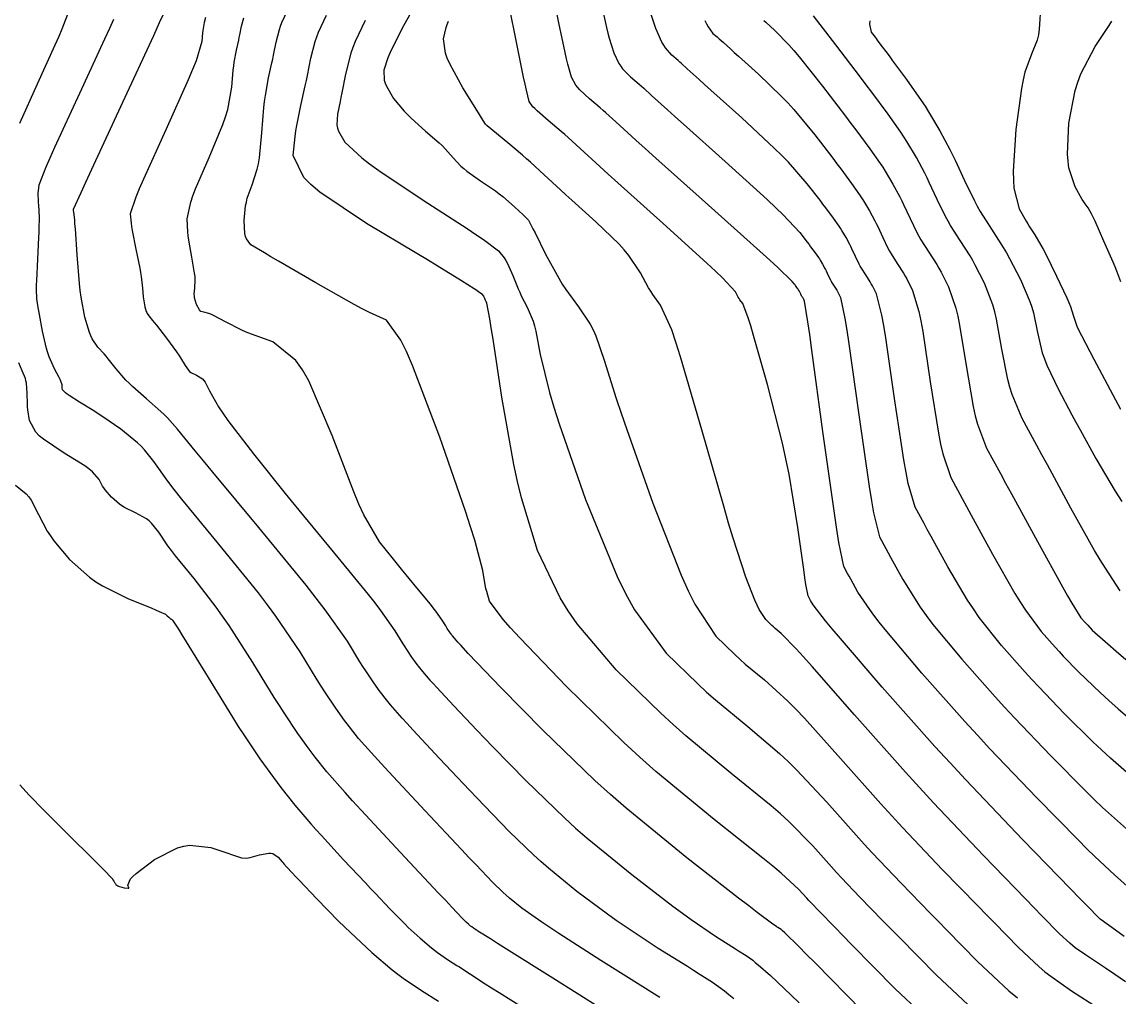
# Model space of a CAD drawing. Header units: metres. Extents: x 837475 to 838479, y 1189012 to 1191015.
# Drawn here: x 837570.4 to 837641.3, y 1189775.1 to 1189838.2 of the extents above; entities that cross this region are included whole.
import ezdxf

# ---------------------------------------------------------------- set-up
doc = ezdxf.new("R2010")
doc.units = ezdxf.units.M
doc.header["$LTSCALE"] = 0.3
doc.layers.add('COTAS 10', color=1, linetype='Continuous')
doc.layers.add('COTAS INT', color=252, linetype='Continuous')

msp = doc.modelspace()

# ---------------------------------------------------------------- linework, layer by layer
at = {"layer": 'COTAS 10'}
for points, elevation in [([(837641.872, 1189782.255), (837641.043, 1189782.972), (837639.777, 1189784.158), (837639.267, 1189784.66), (837638.688, 1189785.238), (837636.024, 1189787.953), (837632.991, 1189791.142), (837632.179, 1189792.019), (837631.38, 1189792.892), (837628.595, 1189796.024), (837626.315, 1189798.721), (837625.834, 1189799.321), (837625.418, 1189799.856), (837624.455, 1189801.258), (837623.988, 1189802.115), (837623.884, 1189802.307), (837623.79, 1189802.479), (837623.544, 1189802.937), (837623.23, 1189804.475), (837623.094, 1189805.329), (837622.937, 1189806.368), (837622.196, 1189811.666), (837621.479, 1189816.919), (837621.338, 1189817.929), (837621.222, 1189818.748), (837621.012, 1189820.1), (837620.964, 1189820.193), (837620.951, 1189820.218), (837620.937, 1189820.241), (837620.886, 1189820.321), (837620.836, 1189820.399), (837620.81, 1189820.445), (837620.767, 1189820.533), (837620.726, 1189820.622), (837620.715, 1189820.646), (837620.703, 1189820.67), (837620.659, 1189820.752), (837620.61, 1189820.834), (837620.595, 1189820.858), (837620.578, 1189820.883), (837620.513, 1189820.976), (837620.424, 1189821.095), (837620.392, 1189821.137), (837620.358, 1189821.182), (837620.211, 1189821.373), (837619.28, 1189822.259), (837618.752, 1189822.741), (837618.106, 1189823.325), (837614.797, 1189826.294), (837611.398, 1189829.334), (837610.696, 1189829.964), (837610.098, 1189830.503), (837608.8, 1189831.685), (837608.16, 1189832.271), (837607.976, 1189832.434), (837607.789, 1189832.597), (837607.089, 1189833.188), (837606.474, 1189833.762), (837606.341, 1189833.915), (837606.223, 1189834.064), (837605.931, 1189834.581), (837605.693, 1189835.423), (837605.608, 1189835.777), (837605.516, 1189836.184), (837605.119, 1189838.092), (837604.738, 1189839.968)], 1670), ([(837611.641, 1189775.054), (837611.128, 1189775.375), (837610.544, 1189775.741), (837607.837, 1189777.445), (837605.12, 1189779.181), (837604.53, 1189779.568), (837604.011, 1189779.915), (837602.72, 1189780.829), (837601.924, 1189781.481), (837601.716, 1189781.663), (837601.514, 1189781.845), (837600.829, 1189782.506), (837599.764, 1189783.619), (837599.322, 1189784.085), (837598.817, 1189784.62), (837596.461, 1189787.123), (837594.117, 1189789.637), (837593.618, 1189790.179), (837593.186, 1189790.653), (837592.169, 1189791.81), (837591.583, 1189792.548), (837591.422, 1189792.759), (837591.262, 1189792.972), (837590.687, 1189793.766), (837589.986, 1189794.817), (837589.746, 1189795.193), (837589.486, 1189795.605), (837588.379, 1189797.401), (837586.823, 1189799.71), (837586.279, 1189800.446), (837585.686, 1189801.223), (837583.137, 1189804.381), (837580.744, 1189807.286), (837580.25, 1189807.904), (837579.829, 1189808.441), (837578.916, 1189809.709), (837578.322, 1189810.481), (837578.103, 1189810.705), (837577.859, 1189810.934), (837576.78, 1189811.8), (837575.622, 1189812.615), (837575.328, 1189812.812), (837575.046, 1189812.997), (837574.125, 1189813.563), (837573.442, 1189813.98), (837573.31, 1189814.071), (837573.202, 1189814.151), (837573.018, 1189814.353), (837573, 1189814.485), (837572.994, 1189814.557), (837572.99, 1189814.686), (837572.917, 1189814.92), (837572.87, 1189815.023), (837572.811, 1189815.142), (837572.505, 1189815.707), (837572.154, 1189816.491), (837572.067, 1189816.747), (837571.984, 1189817.021), (837571.723, 1189818.152), (837571.527, 1189819.228), (837571.485, 1189819.467), (837571.448, 1189819.68), (837571.361, 1189820.237), (837571.338, 1189820.87), (837571.342, 1189821.131), (837571.351, 1189821.429), (837571.419, 1189822.817), (837571.495, 1189824.219), (837571.508, 1189824.527), (837571.519, 1189824.799), (837571.528, 1189825.489), (837571.511, 1189825.939), (837571.505, 1189826.06), (837571.497, 1189826.179), (837571.463, 1189826.596), (837571.446, 1189826.999), (837571.449, 1189827.11), (837571.456, 1189827.221), (837571.509, 1189827.619), (837571.957, 1189828.77), (837572.213, 1189829.356), (837572.526, 1189830.057), (837574.135, 1189833.555), (837575.751, 1189837.051), (837576.07, 1189837.751), (837576.332, 1189838.335)], 1650), ([(837632.243, 1189773.952), (837629.53, 1189776.492), (837627.126, 1189778.938), (837626.567, 1189779.508), (837626.053, 1189780.033), (837624.581, 1189781.542), (837623.402, 1189782.785), (837623.073, 1189783.142), (837622.743, 1189783.505), (837621.542, 1189784.859), (837619.995, 1189786.426), (837619.447, 1189786.923), (837618.847, 1189787.446), (837616.246, 1189789.563), (837613.319, 1189791.983), (837612.514, 1189792.698), (837611.711, 1189793.432), (837608.826, 1189796.246), (837606.299, 1189799.218), (837605.721, 1189800.052), (837605.195, 1189800.891), (837603.735, 1189803.963), (837602.702, 1189807.371), (837602.446, 1189808.422), (837602.202, 1189809.519), (837601.429, 1189813.871), (837600.862, 1189817.637), (837600.748, 1189818.365), (837600.654, 1189818.956), (837600.469, 1189819.954), (837600.41, 1189820.068), (837600.394, 1189820.101), (837600.378, 1189820.136), (837600.325, 1189820.266), (837600.273, 1189820.387), (837600.258, 1189820.414), (837600.243, 1189820.44), (837600.186, 1189820.511), (837599.94, 1189820.683), (837599.806, 1189820.772), (837599.642, 1189820.879), (837598.812, 1189821.415), (837597.253, 1189822.377), (837596.629, 1189822.754), (837595.923, 1189823.178), (837592.68, 1189825.105), (837589.651, 1189827.143), (837589.079, 1189827.636), (837588.623, 1189828.099), (837587.939, 1189829.513), (837588.057, 1189830.749), (837588.107, 1189831.099), (837588.163, 1189831.451), (837588.426, 1189832.753), (837588.715, 1189834.027), (837588.787, 1189834.363), (837588.856, 1189834.691), (837589.078, 1189835.814), (837589.355, 1189836.894), (837589.459, 1189837.195), (837589.575, 1189837.497), (837590.092, 1189838.593)], 1660), ([(837641.422, 1189801.347), (837640.457, 1189802.81), (837640.125, 1189803.359), (837639.765, 1189803.971), (837638.233, 1189806.704), (837636.707, 1189809.504), (837636.351, 1189810.159), (837636.025, 1189810.761), (837635.086, 1189812.502), (837634.428, 1189814.043), (837634.277, 1189814.519), (837634.141, 1189815.016), (837633.764, 1189816.993), (837633.419, 1189818.933), (837633.302, 1189819.409), (837633.177, 1189819.857), (837632.648, 1189821.252), (837632.048, 1189822.416), (837631.878, 1189822.718), (837631.705, 1189823.013), (837631.067, 1189824.006), (837630.445, 1189824.984), (837630.282, 1189825.269), (837630.124, 1189825.561), (837629.589, 1189826.664), (837629.073, 1189827.777), (837628.927, 1189828.075), (837628.78, 1189828.369), (837628.238, 1189829.391), (837627.623, 1189830.424), (837627.429, 1189830.725), (837627.226, 1189831.032), (837626.409, 1189832.194), (837625.352, 1189833.612), (837624.998, 1189834.08), (837624.617, 1189834.582), (837623.019, 1189836.668), (837621.576, 1189838.543)], 1680)]:
    msp.add_lwpolyline(points, dxfattribs=dict(at, elevation=elevation))
at = {"layer": 'COTAS INT'}
for points, elevation in [([(837595.936, 1189839.441), (837595.076, 1189837.898), (837594.34, 1189836.457), (837594.19, 1189836.13), (837594.063, 1189835.834), (837593.799, 1189835.027), (837593.827, 1189834.382), (837593.884, 1189834.188), (837593.963, 1189833.988), (837594.427, 1189833.209), (837595.112, 1189832.385), (837595.33, 1189832.156), (837595.561, 1189831.927), (837596.495, 1189831.095), (837597.386, 1189830.323), (837597.588, 1189830.131), (837597.772, 1189829.949), (837598.275, 1189829.369), (837598.779, 1189828.826), (837598.963, 1189828.666), (837599.166, 1189828.502), (837600.058, 1189827.876), (837601.012, 1189827.222), (837601.254, 1189827.04), (837601.485, 1189826.859), (837602.24, 1189826.2), (837602.798, 1189825.666), (837602.992, 1189825.481), (837603.136, 1189825.343), (837603.147, 1189825.333), (837603.15, 1189825.33), (837603.153, 1189825.328), (837603.162, 1189825.32), (837603.336, 1189824.98), (837603.442, 1189824.769), (837603.574, 1189824.507), (837604.261, 1189823.137), (837605.107, 1189821.578), (837605.339, 1189821.197), (837605.57, 1189820.837), (837606.395, 1189819.721), (837607.148, 1189818.599), (837607.333, 1189818.235), (837607.508, 1189817.849), (837608.057, 1189816.263), (837608.832, 1189813.791), (837609.151, 1189812.846), (837609.514, 1189811.788), (837611.2, 1189807.024), (837613.028, 1189802.357), (837613.482, 1189801.359), (837613.912, 1189800.49), (837615.276, 1189798.413), (837616.495, 1189797.223), (837616.835, 1189796.913), (837617.175, 1189796.611), (837618.413, 1189795.587), (837619.924, 1189794.219), (837620.437, 1189793.699), (837620.991, 1189793.118), (837623.335, 1189790.509), (837625.932, 1189787.58), (837626.645, 1189786.796), (837627.357, 1189786.024), (837629.907, 1189783.335), (837632.207, 1189780.97), (837632.76, 1189780.402), (837633.278, 1189779.872), (837634.845, 1189778.272), (837636.181, 1189777.022), (837636.552, 1189776.712), (837636.924, 1189776.418), (837638.272, 1189775.485), (837640.01, 1189774.361)], 1664), ([(837641.679, 1189778.995), (837641.111, 1189779.397), (837640.182, 1189780.059), (837640.133, 1189780.104), (837640.119, 1189780.116), (837640.106, 1189780.128), (837640.059, 1189780.168), (837639.275, 1189780.969), (837638.797, 1189781.46), (837638.205, 1189782.068), (837635.128, 1189785.237), (837631.41, 1189789.145), (837630.416, 1189790.219), (837629.436, 1189791.29), (837626.024, 1189795.128), (837623.322, 1189798.264), (837622.79, 1189798.892), (837622.352, 1189799.415), (837621.553, 1189800.439), (837621.39, 1189800.737), (837621.354, 1189800.804), (837621.321, 1189800.864), (837621.235, 1189801.024), (837621.097, 1189801.772), (837621.032, 1189802.203), (837620.955, 1189802.731), (837620.578, 1189805.449), (837620.002, 1189808.905), (837619.799, 1189809.9), (837619.577, 1189810.911), (837618.617, 1189814.696), (837617.71, 1189817.867), (837617.522, 1189818.491), (837617.36, 1189819.004), (837617.003, 1189819.939), (837616.821, 1189820.184), (837616.771, 1189820.264), (837616.719, 1189820.348), (837616.533, 1189820.691), (837615.704, 1189821.598), (837615.247, 1189822.037), (837614.693, 1189822.558), (837611.87, 1189825.12), (837608.937, 1189827.745), (837608.313, 1189828.307), (837607.77, 1189828.797), (837606.489, 1189829.969), (837605.716, 1189830.675), (837605.494, 1189830.872), (837605.268, 1189831.069), (837604.424, 1189831.782), (837603.709, 1189832.405), (837603.564, 1189832.545), (837603.443, 1189832.671), (837603.198, 1189833.01), (837603.016, 1189833.748), (837602.934, 1189834.125), (837602.838, 1189834.578), (837602.379, 1189836.841), (837601.93, 1189839.079)], 1668), ([(837607.859, 1189839.343), (837608.194, 1189837.79), (837608.283, 1189837.43), (837608.369, 1189837.099), (837608.665, 1189836.153), (837609.004, 1189835.457), (837609.117, 1189835.284), (837609.24, 1189835.119), (837609.754, 1189834.594), (837610.309, 1189834.125), (837610.457, 1189833.995), (837610.604, 1189833.866), (837611.112, 1189833.401), (837612.142, 1189832.463), (837612.617, 1189832.036), (837613.174, 1189831.535), (837615.871, 1189829.123), (837618.578, 1189826.662), (837619.142, 1189826.131), (837619.625, 1189825.666), (837620.697, 1189824.53), (837621.182, 1189823.898), (837621.295, 1189823.75), (837621.398, 1189823.614), (837621.692, 1189823.219), (837621.908, 1189822.913), (837621.962, 1189822.832), (837622.013, 1189822.752), (837622.175, 1189822.479), (837622.318, 1189822.21), (837622.357, 1189822.132), (837622.396, 1189822.053), (837622.532, 1189821.759), (837622.673, 1189821.468), (837622.715, 1189821.391), (837622.758, 1189821.316), (837622.922, 1189821.058), (837623.091, 1189820.795), (837623.136, 1189820.718), (837623.181, 1189820.638), (837623.339, 1189820.33), (837623.613, 1189818.969), (837623.731, 1189818.225), (837623.867, 1189817.322), (837624.509, 1189812.731), (837625.178, 1189808.098), (837625.331, 1189807.167), (837625.469, 1189806.389), (837625.852, 1189804.85), (837626.26, 1189804.094), (837626.414, 1189803.81), (837626.586, 1189803.493), (837627.358, 1189802.078), (837628.483, 1189800.297), (837628.877, 1189799.75), (837629.309, 1189799.179), (837631.167, 1189796.921), (837633.323, 1189794.495), (837633.943, 1189793.818), (837634.571, 1189793.139), (837636.921, 1189790.67), (837639.171, 1189788.408), (837639.737, 1189787.86), (837640.278, 1189787.347), (837642.028, 1189785.776)], 1672), ([(837636.287, 1189839.327), (837636.182, 1189837.688), (837636.124, 1189837.316), (837636.052, 1189836.981), (837635.685, 1189836.067), (837635.256, 1189834.907), (837635.145, 1189834.416), (837635.037, 1189833.851), (837634.677, 1189831.2), (837634.502, 1189828.509), (837634.511, 1189827.919), (837634.546, 1189827.396), (837634.88, 1189826.07), (837635.339, 1189825.272), (837635.452, 1189825.083), (837635.559, 1189824.908), (837635.896, 1189824.389), (837636.293, 1189823.718), (837636.438, 1189823.446), (837636.598, 1189823.137), (837637.303, 1189821.712), (837637.959, 1189820.301), (837638.088, 1189820), (837638.195, 1189819.739), (837638.391, 1189819.123), (837638.622, 1189818.476), (837638.75, 1189818.195), (837638.907, 1189817.87), (837639.703, 1189816.329), (837640.564, 1189814.723), (837640.761, 1189814.357), (837640.94, 1189814.025), (837641.435, 1189813.11)], 1684), ([(837570.262, 1189831.615), (837571.398, 1189834.151), (837572.551, 1189836.678), (837572.792, 1189837.229), (837572.998, 1189837.714), (837573.462, 1189838.928)], 1648), ([(837616.436, 1189774.957), (837616.114, 1189775.226), (837615.825, 1189775.46), (837615.06, 1189776.019), (837614.189, 1189776.562), (837613.833, 1189776.785), (837613.427, 1189777.04), (837611.545, 1189778.224), (837609.394, 1189779.636), (837608.819, 1189780.034), (837608.252, 1189780.436), (837606.276, 1189781.912), (837604.439, 1189783.417), (837603.959, 1189783.836), (837603.492, 1189784.256), (837601.912, 1189785.783), (837600.308, 1189787.442), (837599.826, 1189787.945), (837599.328, 1189788.468), (837597.393, 1189790.516), (837595.667, 1189792.368), (837595.3, 1189792.767), (837594.981, 1189793.116), (837594.233, 1189793.968), (837593.801, 1189794.512), (837593.683, 1189794.667), (837593.564, 1189794.824), (837593.141, 1189795.409), (837592.625, 1189796.183), (837592.448, 1189796.46), (837592.256, 1189796.763), (837591.441, 1189798.086), (837590.01, 1189800.127), (837589.43, 1189800.884), (837588.77, 1189801.724), (837585.722, 1189805.449), (837582.743, 1189809.02), (837582.126, 1189809.763), (837581.6, 1189810.399), (837580.45, 1189811.806), (837579.802, 1189812.539), (837579.592, 1189812.749), (837579.369, 1189812.963), (837578.453, 1189813.764), (837577.54, 1189814.565), (837577.32, 1189814.779), (837577.113, 1189814.99), (837576.48, 1189815.723), (837575.968, 1189816.37), (837575.838, 1189816.527), (837575.712, 1189816.674), (837575.298, 1189817.123), (837574.938, 1189817.653), (837574.846, 1189817.852), (837574.757, 1189818.072), (837574.465, 1189819.053), (837574.223, 1189820.358), (837574.166, 1189820.782), (837574.113, 1189821.234), (837573.957, 1189823.095), (837573.849, 1189824.759), (837573.826, 1189825.087), (837573.807, 1189825.357), (837573.761, 1189825.853), (837573.74, 1189825.956), (837573.736, 1189825.979), (837573.733, 1189825.999), (837573.729, 1189826.05), (837574.218, 1189827.13), (837574.526, 1189827.798), (837574.908, 1189828.627), (837576.913, 1189832.954), (837578.917, 1189837.281), (837579.3, 1189838.109), (837579.608, 1189838.776)], 1652), ([(837582.259, 1189838.451), (837582.185, 1189838.121), (837582.113, 1189837.724), (837582.096, 1189837.595), (837582.081, 1189837.457), (837582.036, 1189836.892), (837581.656, 1189835.638), (837581.429, 1189835.066), (837581.15, 1189834.398), (837579.703, 1189831.173), (837578.262, 1189827.991), (837577.986, 1189827.35), (837577.763, 1189826.812), (837577.404, 1189825.735), (837577.454, 1189825.144), (837577.489, 1189824.912), (837577.533, 1189824.651), (837577.77, 1189823.463), (837578.016, 1189822.233), (837578.066, 1189821.947), (837578.109, 1189821.683), (837578.198, 1189820.923), (837578.244, 1189820.368), (837578.26, 1189820.233), (837578.277, 1189820.107), (837578.349, 1189819.718), (837578.436, 1189819.425), (837578.463, 1189819.359), (837578.49, 1189819.3), (837578.598, 1189819.142), (837578.842, 1189818.85), (837578.955, 1189818.706), (837579.089, 1189818.536), (837579.737, 1189817.693), (837580.396, 1189816.803), (837580.537, 1189816.602), (837580.658, 1189816.421), (837580.946, 1189815.933), (837581.162, 1189815.619), (837581.239, 1189815.547), (837581.323, 1189815.483), (837581.688, 1189815.307), (837582.067, 1189815.07), (837582.16, 1189814.968), (837582.247, 1189814.849), (837582.519, 1189814.287), (837583.099, 1189813.257), (837583.381, 1189812.844), (837583.715, 1189812.375), (837585.363, 1189810.217), (837587.412, 1189807.654), (837588.001, 1189806.929), (837588.598, 1189806.197), (837590.831, 1189803.5), (837592.788, 1189801.107), (837593.212, 1189800.568), (837593.584, 1189800.082), (837594.504, 1189798.771), (837595.027, 1189797.921), (837595.15, 1189797.726), (837595.264, 1189797.549), (837595.595, 1189797.051), (837595.867, 1189796.676), (837595.943, 1189796.575), (837596.019, 1189796.475), (837596.296, 1189796.126), (837596.777, 1189795.579), (837596.982, 1189795.355), (837597.217, 1189795.098), (837598.326, 1189793.909), (837599.84, 1189792.316), (837600.33, 1189791.806), (837600.852, 1189791.265), (837602.996, 1189789.059), (837605.471, 1189786.668), (837606.202, 1189786.009), (837606.953, 1189785.353), (837609.831, 1189782.996), (837612.492, 1189780.956), (837613.107, 1189780.5), (837613.668, 1189780.09), (837615.253, 1189779.003), (837616.31, 1189778.338), (837616.538, 1189778.195), (837616.738, 1189778.07), (837617.227, 1189777.765), (837617.656, 1189777.451), (837617.818, 1189777.32), (837617.999, 1189777.169), (837618.809, 1189776.464), (837620.145, 1189775.201), (837620.657, 1189774.699)], 1654), ([(837624.711, 1189774.208), (837621.704, 1189777.258), (837621.113, 1189777.856), (837620.626, 1189778.347), (837619.739, 1189779.227), (837619.562, 1189779.381), (837619.523, 1189779.414), (837619.487, 1189779.442), (837619.393, 1189779.511), (837619.286, 1189779.578), (837619.243, 1189779.605), (837619.193, 1189779.636), (837618.962, 1189779.782), (837617.942, 1189780.545), (837617.395, 1189780.965), (837616.733, 1189781.477), (837613.387, 1189784.079), (837609.468, 1189787.289), (837608.446, 1189788.183), (837607.45, 1189789.079), (837604.079, 1189792.336), (837601.396, 1189795.088), (837600.834, 1189795.666), (837600.351, 1189796.165), (837599.259, 1189797.302), (837598.767, 1189797.829), (837598.663, 1189797.943), (837598.573, 1189798.042), (837598.36, 1189798.284), (837598.237, 1189798.439), (837598.203, 1189798.483), (837598.169, 1189798.528), (837598.049, 1189798.694), (837597.902, 1189798.914), (837597.852, 1189798.993), (837597.797, 1189799.079), (837597.566, 1189799.456), (837597.159, 1189800.036), (837596.994, 1189800.251), (837596.806, 1189800.49), (837595.939, 1189801.55), (837594.95, 1189802.745), (837594.686, 1189803.069), (837594.425, 1189803.39), (837593.517, 1189804.525), (837592.511, 1189806.259), (837592.189, 1189806.958), (837591.848, 1189807.752), (837590.457, 1189811.407), (837588.947, 1189814.936), (837588.531, 1189815.65), (837588.116, 1189816.25), (837586.622, 1189817.468), (837585.245, 1189817.952), (837584.903, 1189818.09), (837584.579, 1189818.23), (837583.55, 1189818.749), (837582.778, 1189819.166), (837582.615, 1189819.242), (837582.475, 1189819.301), (837582.152, 1189819.37), (837581.972, 1189819.422), (837581.922, 1189819.47), (837581.872, 1189819.532), (837581.689, 1189819.878), (837581.56, 1189820.307), (837581.544, 1189820.422), (837581.536, 1189820.535), (837581.579, 1189820.93), (837581.608, 1189821.471), (837581.591, 1189821.677), (837581.564, 1189821.906), (837581.379, 1189822.933), (837581.178, 1189824.035), (837581.141, 1189824.311), (837581.113, 1189824.575), (837581.079, 1189825.421), (837581.308, 1189826.494), (837581.446, 1189826.901), (837581.615, 1189827.355), (837582.494, 1189829.391), (837583.383, 1189831.515), (837583.559, 1189832.024), (837583.704, 1189832.499), (837583.974, 1189833.932), (837584.062, 1189835.036), (837584.092, 1189835.304), (837584.125, 1189835.556), (837584.265, 1189836.332), (837584.411, 1189836.977), (837584.448, 1189837.147), (837584.483, 1189837.313), (837584.595, 1189837.881), (837584.735, 1189838.428)], 1656), ([(837630.274, 1189772.417), (837626.873, 1189775.601), (837624.051, 1189778.471), (837623.47, 1189779.062), (837622.976, 1189779.564), (837621.918, 1189780.645), (837621.424, 1189781.166), (837621.286, 1189781.315), (837621.148, 1189781.467), (837620.645, 1189782.034), (837619.497, 1189783.081), (837618.952, 1189783.535), (837618.308, 1189784.06), (837615.163, 1189786.551), (837611.391, 1189789.67), (837610.354, 1189790.591), (837609.318, 1189791.537), (837605.601, 1189795.163), (837602.589, 1189798.313), (837601.998, 1189798.959), (837601.512, 1189799.508), (837600.635, 1189800.674), (837600.453, 1189801.302), (837600.404, 1189801.511), (837600.357, 1189801.736), (837600.196, 1189802.674), (837599.676, 1189804.628), (837599.403, 1189805.492), (837599.073, 1189806.497), (837597.414, 1189811.293), (837595.655, 1189815.928), (837595.261, 1189816.831), (837594.908, 1189817.569), (837593.972, 1189818.859), (837592.863, 1189819.36), (837592.401, 1189819.6), (837591.871, 1189819.885), (837589.399, 1189821.279), (837586.985, 1189822.68), (837586.492, 1189822.968), (837586.075, 1189823.213), (837585.204, 1189823.738), (837584.908, 1189824.125), (837584.854, 1189824.283), (837584.812, 1189824.463), (837584.759, 1189825.298), (837584.855, 1189826.248), (837584.907, 1189826.5), (837584.969, 1189826.749), (837585.285, 1189827.61), (837585.616, 1189828.632), (837585.688, 1189828.982), (837585.752, 1189829.361), (837585.913, 1189830.971), (837586.043, 1189832.614), (837586.088, 1189833.014), (837586.137, 1189833.389), (837586.346, 1189834.542), (837586.563, 1189835.502), (837586.617, 1189835.755), (837586.669, 1189836.002), (837586.836, 1189836.848), (837587.045, 1189837.661), (837587.123, 1189837.888), (837587.211, 1189838.115), (837587.6, 1189838.941)], 1658), ([(837643.012, 1189788.581), (837640.78, 1189790.536), (837640.207, 1189791.06), (837639.654, 1189791.578), (837637.817, 1189793.386), (837636.152, 1189795.137), (837635.706, 1189795.618), (837635.267, 1189796.098), (837633.738, 1189797.817), (837632.302, 1189799.636), (837631.921, 1189800.179), (837631.548, 1189800.738), (837630.26, 1189802.898), (837629.185, 1189804.871), (837628.944, 1189805.313), (837628.729, 1189805.709), (837628.161, 1189806.763), (837627.709, 1189808.302), (837627.567, 1189809.005), (837627.419, 1189809.827), (837626.823, 1189813.797), (837626.255, 1189817.725), (837626.124, 1189818.521), (837626.004, 1189819.191), (837625.667, 1189820.561), (837625.398, 1189821.082), (837625.321, 1189821.218), (837625.244, 1189821.35), (837624.958, 1189821.795), (837624.679, 1189822.233), (837624.607, 1189822.361), (837624.536, 1189822.491), (837624.296, 1189822.985), (837624.065, 1189823.484), (837624, 1189823.618), (837623.934, 1189823.749), (837623.691, 1189824.207), (837623.415, 1189824.67), (837623.328, 1189824.805), (837623.237, 1189824.943), (837622.871, 1189825.463), (837622.372, 1189826.132), (837622.197, 1189826.363), (837622.006, 1189826.614), (837621.183, 1189827.687), (837619.97, 1189829.073), (837619.532, 1189829.521), (837619.05, 1189829.998), (837616.945, 1189831.952), (837614.949, 1189833.737), (837614.537, 1189834.107), (837614.186, 1189834.423), (837613.424, 1189835.117), (837613.047, 1189835.461), (837612.939, 1189835.557), (837612.829, 1189835.653), (837612.419, 1189836), (837612.005, 1189836.476), (837611.894, 1189836.653), (837611.784, 1189836.85), (837611.398, 1189837.724), (837611.045, 1189838.774)], 1674), ([(837592.584, 1189838.246), (837591.939, 1189836.879), (837591.795, 1189836.502), (837591.665, 1189836.127), (837591.319, 1189834.781), (837591.087, 1189833.568), (837591.028, 1189833.276), (837590.972, 1189833.005), (837590.793, 1189832.186), (837590.767, 1189831.487), (837590.808, 1189831.291), (837590.869, 1189831.094), (837591.266, 1189830.374), (837592.368, 1189829.357), (837592.874, 1189828.973), (837593.468, 1189828.545), (837596.34, 1189826.629), (837599.183, 1189824.784), (837599.758, 1189824.401), (837600.241, 1189824.073), (837601.219, 1189823.349), (837601.59, 1189822.883), (837601.69, 1189822.717), (837601.788, 1189822.535), (837602.132, 1189821.746), (837602.481, 1189820.889), (837602.582, 1189820.665), (837602.685, 1189820.446), (837603.075, 1189819.701), (837603.449, 1189818.802), (837603.541, 1189818.486), (837603.629, 1189818.141), (837603.909, 1189816.65), (837604.509, 1189814.186), (837604.799, 1189813.227), (837605.144, 1189812.148), (837606.835, 1189807.252), (837608.878, 1189802.275), (837609.443, 1189801.145), (837610.009, 1189800.123), (837612.051, 1189797.329), (837614.103, 1189795.328), (837614.674, 1189794.806), (837615.247, 1189794.297), (837617.329, 1189792.575), (837619.385, 1189790.833), (837619.942, 1189790.311), (837620.493, 1189789.772), (837622.438, 1189787.684), (837624.337, 1189785.542), (837624.859, 1189784.969), (837625.379, 1189784.405), (837627.244, 1189782.438), (837629.13, 1189780.501), (837629.664, 1189779.955), (837630.202, 1189779.405), (837632.188, 1189777.382), (837634.212, 1189775.487), (837634.774, 1189775.017)], 1662), ([(837641.751, 1189776.056), (837641.06, 1189776.534), (837640.469, 1189776.941), (837639.163, 1189777.812), (837638.509, 1189778.264), (837638.329, 1189778.407), (837638.149, 1189778.557), (837637.502, 1189779.163), (837636.353, 1189780.339), (837635.857, 1189780.849), (837635.284, 1189781.438), (837632.571, 1189784.231), (837629.334, 1189787.643), (837628.432, 1189788.623), (837627.526, 1189789.617), (837624.231, 1189793.334), (837621.489, 1189796.463), (837620.932, 1189797.087), (837620.462, 1189797.605), (837619.496, 1189798.599), (837619.103, 1189798.924), (837618.995, 1189799.02), (837618.888, 1189799.119), (837618.5, 1189799.496), (837618.068, 1189800.155), (837617.931, 1189800.431), (837617.787, 1189800.748), (837617.207, 1189802.23), (837616.39, 1189804.754), (837616.097, 1189805.728), (837615.775, 1189806.822), (837614.371, 1189811.765), (837612.992, 1189816.483), (837612.686, 1189817.435), (837612.413, 1189818.232), (837611.699, 1189819.83), (837611.195, 1189820.511), (837611.055, 1189820.73), (837610.913, 1189820.963), (837610.397, 1189821.914), (837609.639, 1189823.052), (837609.345, 1189823.403), (837609.014, 1189823.769), (837607.516, 1189825.22), (837605.947, 1189826.628), (837605.572, 1189826.968), (837605.223, 1189827.286), (837604.177, 1189828.253), (837603.279, 1189829.074), (837603.024, 1189829.3), (837602.765, 1189829.526), (837601.806, 1189830.337), (837600.851, 1189831.124), (837600.722, 1189831.231), (837600.486, 1189831.426), (837600.434, 1189831.472), (837600.408, 1189831.5), (837600.366, 1189831.551), (837600.12, 1189831.941), (837599.978, 1189832.167), (837599.805, 1189832.446), (837598.916, 1189833.88), (837598.056, 1189835.444), (837597.902, 1189835.804), (837597.783, 1189836.133), (837597.656, 1189837.057), (837597.828, 1189837.79), (837597.897, 1189837.998), (837597.976, 1189838.208)], 1666), ([(837614.564, 1189838.243), (837614.671, 1189838.022), (837614.771, 1189837.833), (837615.083, 1189837.406), (837615.35, 1189837.181), (837615.421, 1189837.119), (837615.491, 1189837.057), (837615.735, 1189836.834), (837616.229, 1189836.384), (837616.457, 1189836.178), (837616.724, 1189835.938), (837618.019, 1189834.781), (837619.523, 1189833.334), (837619.922, 1189832.912), (837620.314, 1189832.48), (837621.669, 1189830.844), (837622.83, 1189829.331), (837623.099, 1189828.976), (837623.346, 1189828.65), (837624.05, 1189827.707), (837624.567, 1189826.972), (837624.695, 1189826.778), (837624.818, 1189826.588), (837625.207, 1189825.935), (837625.549, 1189825.289), (837625.642, 1189825.104), (837625.734, 1189824.915), (837626.06, 1189824.212), (837626.399, 1189823.514), (837626.498, 1189823.33), (837626.601, 1189823.15), (837626.994, 1189822.532), (837627.398, 1189821.904), (837627.507, 1189821.718), (837627.615, 1189821.527), (837627.994, 1189820.791), (837628.395, 1189819.413), (837628.517, 1189818.817), (837628.643, 1189818.128), (837629.137, 1189814.862), (837629.659, 1189811.557), (837629.804, 1189810.843), (837629.948, 1189810.216), (837630.469, 1189808.676), (837631.199, 1189807.325), (837631.475, 1189806.816), (837631.783, 1189806.249), (837633.163, 1189803.718), (837634.613, 1189801.179), (837634.965, 1189800.608), (837635.295, 1189800.094), (837636.31, 1189798.714), (837637.211, 1189797.7), (837637.469, 1189797.418), (837637.732, 1189797.134), (837638.714, 1189796.102), (837640.137, 1189794.747), (837640.677, 1189794.26), (837641.282, 1189793.724), (837643.996, 1189791.385)], 1676), ([(837618.377, 1189838.25), (837618.5, 1189838.14), (837619.093, 1189837.61), (837619.995, 1189836.67), (837620.312, 1189836.302), (837620.659, 1189835.888), (837622.155, 1189834.001), (837623.654, 1189832.047), (837624.002, 1189831.59), (837624.32, 1189831.169), (837625.23, 1189829.95), (837625.896, 1189829.002), (837626.062, 1189828.752), (837626.22, 1189828.506), (837626.722, 1189827.663), (837627.165, 1189826.829), (837627.285, 1189826.59), (837627.404, 1189826.346), (837627.825, 1189825.438), (837628.261, 1189824.537), (837628.39, 1189824.3), (837628.523, 1189824.067), (837629.031, 1189823.269), (837629.552, 1189822.458), (837629.692, 1189822.218), (837629.831, 1189821.971), (837630.321, 1189821.021), (837630.786, 1189819.635), (837630.91, 1189819.113), (837631.031, 1189818.53), (837631.45, 1189815.927), (837631.9, 1189813.287), (837632.041, 1189812.681), (837632.188, 1189812.129), (837632.778, 1189810.589), (837633.668, 1189808.94), (837634.005, 1189808.319), (837634.381, 1189807.627), (837636.065, 1189804.537), (837637.678, 1189801.62), (837638.008, 1189801.037), (837638.288, 1189800.551), (837638.881, 1189799.61), (837639.155, 1189799.303), (837639.233, 1189799.217), (837639.313, 1189799.131), (837639.61, 1189798.818), (837640.619, 1189797.917), (837641.148, 1189797.46), (837641.784, 1189796.913)], 1678), ([(837625.222, 1189838.226), (837625.208, 1189838.015), (837625.321, 1189837.492), (837625.563, 1189837.162), (837625.631, 1189837.072), (837625.698, 1189836.982), (837625.942, 1189836.661), (837626.343, 1189836.127), (837626.51, 1189835.902), (837626.7, 1189835.645), (837627.588, 1189834.437), (837628.555, 1189833.062), (837628.796, 1189832.698), (837629.025, 1189832.342), (837629.754, 1189831.118), (837630.396, 1189829.909), (837630.57, 1189829.561), (837630.743, 1189829.208), (837631.353, 1189827.89), (837631.987, 1189826.584), (837632.174, 1189826.239), (837632.366, 1189825.901), (837633.103, 1189824.743), (837633.859, 1189823.567), (837634.063, 1189823.219), (837634.265, 1189822.86), (837634.975, 1189821.482), (837635.568, 1189820.079), (837635.695, 1189819.704), (837635.807, 1189819.336), (837636.078, 1189818.058), (837636.381, 1189816.746), (837636.514, 1189816.357), (837636.667, 1189815.956), (837637.395, 1189814.415), (837638.294, 1189812.742), (837638.556, 1189812.258), (837638.823, 1189811.764), (837639.834, 1189809.907), (837641.1, 1189807.794), (837641.528, 1189807.139)], 1682), ([(837641.465, 1189821.343), (837641.194, 1189822.038), (837641.083, 1189822.307), (837640.956, 1189822.61), (837640.366, 1189823.981), (837639.788, 1189825.274), (837639.668, 1189825.529), (837639.565, 1189825.738), (837639.341, 1189826.119), (837639.144, 1189826.381), (837639.059, 1189826.516), (837638.961, 1189826.677), (837638.496, 1189827.484), (837638.1, 1189828.712), (837638.045, 1189829.139), (837638.014, 1189829.604), (837638.101, 1189831.595), (837638.509, 1189833.716), (837638.681, 1189834.263), (837638.879, 1189834.792), (837639.805, 1189836.556), (837640.693, 1189837.918), (837640.866, 1189838.194)], 1686), ([(837607.879, 1189774.306), (837604.717, 1189776.295), (837601.736, 1189778.174), (837601.159, 1189778.539), (837600.689, 1189778.836), (837599.886, 1189779.345), (837599.781, 1189779.414), (837599.751, 1189779.433), (837599.72, 1189779.453), (837599.603, 1189779.526), (837599.478, 1189779.611), (837599.442, 1189779.638), (837599.405, 1189779.667), (837599.266, 1189779.786), (837599.121, 1189779.92), (837599.08, 1189779.959), (837599.04, 1189779.999), (837598.893, 1189780.149), (837598.189, 1189780.898), (837597.797, 1189781.316), (837597.319, 1189781.824), (837594.881, 1189784.419), (837592.327, 1189787.161), (837591.775, 1189787.763), (837591.291, 1189788.296), (837590.106, 1189789.652), (837589.365, 1189790.585), (837589.162, 1189790.851), (837588.959, 1189791.12), (837588.234, 1189792.123), (837587.348, 1189793.451), (837587.044, 1189793.926), (837586.715, 1189794.447), (837585.317, 1189796.716), (837583.786, 1189799.113), (837583.373, 1189799.714), (837582.965, 1189800.289), (837581.532, 1189802.14), (837580.328, 1189803.62), (837580.064, 1189803.96), (837579.83, 1189804.27), (837579.238, 1189805.137), (837578.768, 1189805.738), (837578.612, 1189805.88), (837578.444, 1189806.011), (837577.745, 1189806.395), (837577.034, 1189806.742), (837576.859, 1189806.85), (837576.694, 1189806.963), (837576.178, 1189807.414), (837575.782, 1189807.883), (837575.693, 1189808.008), (837575.612, 1189808.129), (837575.397, 1189808.55), (837574.951, 1189809.058), (837574.726, 1189809.236), (837574.456, 1189809.43), (837573.116, 1189810.262), (837571.783, 1189811.155), (837571.518, 1189811.386), (837571.298, 1189811.611), (837570.88, 1189812.365), (837570.782, 1189813.071), (837570.764, 1189813.264), (837570.75, 1189813.457), (837570.731, 1189814.146), (837570.687, 1189814.783), (837570.657, 1189814.943), (837570.619, 1189815.095), (837570.418, 1189815.585), (837570.187, 1189816.101)], 1648), ([(837569.989, 1189808.18), (837570.674, 1189807.628), (837570.84, 1189807.433), (837570.995, 1189807.22), (837571.47, 1189806.297), (837572.026, 1189805.215), (837572.232, 1189804.901), (837572.462, 1189804.581), (837573.481, 1189803.374), (837574.774, 1189802.226), (837575.177, 1189801.944), (837575.599, 1189801.677), (837577.283, 1189800.843), (837578.751, 1189800.243), (837579.036, 1189800.124), (837579.269, 1189800.026), (837579.673, 1189799.842), (837579.745, 1189799.781), (837579.769, 1189799.76), (837579.795, 1189799.738), (837579.902, 1189799.642), (837580.009, 1189799.549), (837580.034, 1189799.528), (837580.057, 1189799.51), (837580.127, 1189799.46), (837580.515, 1189798.867), (837580.74, 1189798.506), (837581.016, 1189798.06), (837582.433, 1189795.738), (837584.011, 1189793.181), (837584.387, 1189792.586), (837584.736, 1189792.041), (837585.78, 1189790.48), (837586.657, 1189789.269), (837586.902, 1189788.943), (837587.147, 1189788.621), (837588.042, 1189787.494), (837589.073, 1189786.283), (837589.405, 1189785.908), (837589.757, 1189785.516), (837591.195, 1189783.958), (837592.608, 1189782.455), (837592.944, 1189782.098), (837593.256, 1189781.767), (837594.185, 1189780.785), (837594.955, 1189779.996), (837595.167, 1189779.787), (837595.379, 1189779.582), (837596.14, 1189778.875), (837596.874, 1189778.25), (837597.068, 1189778.098), (837597.259, 1189777.954), (837597.915, 1189777.508), (837598.527, 1189777.125), (837598.69, 1189777.022), (837598.849, 1189776.919), (837599.401, 1189776.556), (837600.356, 1189775.938), (837600.77, 1189775.674), (837601.248, 1189775.37), (837603.514, 1189773.937)], 1646), ([(837570.261, 1189788.811), (837570.863, 1189788.138), (837571.166, 1189787.824), (837571.527, 1189787.453), (837573.322, 1189785.653), (837575.085, 1189783.898), (837575.427, 1189783.557), (837575.706, 1189783.278), (837576.181, 1189782.793), (837576.241, 1189782.713), (837576.257, 1189782.69), (837576.273, 1189782.666), (837576.328, 1189782.576), (837576.384, 1189782.485), (837576.399, 1189782.461), (837576.415, 1189782.437), (837576.475, 1189782.356), (837576.594, 1189782.276), (837576.648, 1189782.252), (837576.711, 1189782.228), (837577.011, 1189782.139), (837577.266, 1189782.11), (837577.3, 1189782.125), (837577.318, 1189782.149), (837577.252, 1189782.319), (837577.414, 1189782.714), (837577.575, 1189782.88), (837577.788, 1189783.071), (837578.977, 1189783.967), (837580.459, 1189784.729), (837580.856, 1189784.837), (837581.246, 1189784.899), (837582.607, 1189784.747), (837583.716, 1189784.374), (837583.947, 1189784.296), (837584.146, 1189784.229), (837584.591, 1189784.081), (837584.909, 1189784.063), (837585.028, 1189784.079), (837585.161, 1189784.104), (837585.751, 1189784.27), (837586.351, 1189784.384), (837586.489, 1189784.377), (837586.615, 1189784.352), (837586.972, 1189784.123), (837587.223, 1189783.821), (837587.283, 1189783.75), (837587.34, 1189783.685), (837587.509, 1189783.496), (837587.897, 1189783.085), (837588.092, 1189782.88), (837588.324, 1189782.635), (837589.476, 1189781.42), (837590.87, 1189779.993), (837591.254, 1189779.615), (837591.637, 1189779.244), (837593.015, 1189777.963), (837594.343, 1189776.834), (837594.694, 1189776.558), (837595.039, 1189776.297), (837596.227, 1189775.49), (837597.334, 1189774.798)], 1644)]:
    msp.add_lwpolyline(points, dxfattribs=dict(at, elevation=elevation))

doc.saveas('drawing.dxf')
